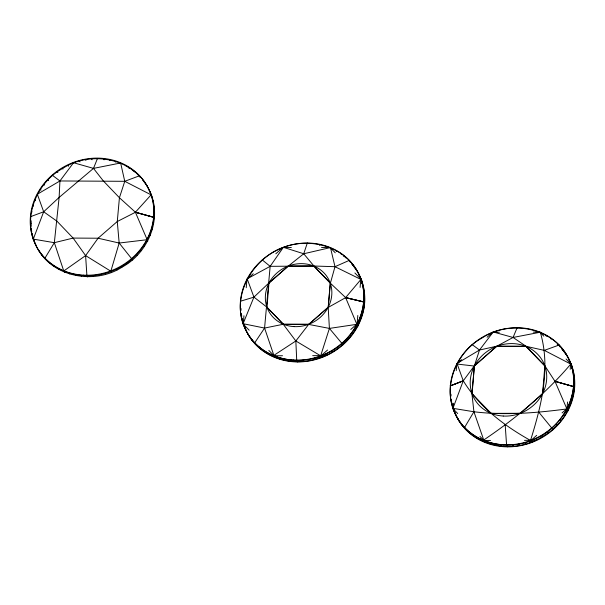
<?xml version="1.0" encoding="UTF-8"?>
<svg xmlns="http://www.w3.org/2000/svg" width="605" height="605" viewBox="0 0 605 605"><rect width="100%" height="100%" fill="white"/><g stroke="black" fill="none" stroke-linecap="round" stroke-linejoin="round"><path stroke-width="0.91" d="M364.558 303.71C364.883 293.758 363.741 283.458 358.984 274.549C373.232 304.209 355.226 340.736 326.511 353.713C300.239 366.925 263.909 360.391 248.11 334.285C261.058 357.305 290.914 366.547 315.545 359.151C340.94 352.594 361.556 330.035 364.558 303.71L363.597 301.903L345.652 297.599L330.383 283.201L313.942 266.018L303.733 253.76L283.374 247.324C251.347 258.925 229.461 298.394 245.978 330.345L243.308 323.025M569.509 360.474C555.511 327.789 510.68 318.903 482.351 337.824C455.973 351.997 441.582 387.699 455.913 415.151C470.38 447.004 514.583 455.24 542.405 436.545C568.844 422.502 583.182 386.686 568.859 359.249C583.107 388.924 565.085 425.413 536.385 438.413C508.472 452.691 468.92 443.722 455.262 413.933M35.551 244.609C49.723 277.029 94.259 285.583 122.505 266.873C148.686 252.663 163.123 217.384 149.148 189.932C134.65 158.064 90.599 150.002 62.625 168.47C36.451 182.702 22.007 217.966 35.982 245.418L34.349 241.327M111.577 272.621L110.836 271.229L119.17 243.036L117.272 221.528L119.427 197.737L124.759 181.311L120.629 162.995L93.495 168.387L73.56 162.737L59.925 180.963L59.131 197.412L54.337 242.681L44.921 258.184L45.67 259.575M31.135 226.315L31.165 220.78M149.148 189.932C163.395 219.577 145.404 256.119 116.674 269.089C90.41 282.316 54.057 275.759 38.266 249.653L38.591 250.266M359.574 275.661C347.24 247.074 311.22 236.744 283.374 247.324L270.155 266.336L264.574 328.061L274.541 357.366M243.951 315.749L243.263 324.151L249.154 330.209M246.235 287.738L246.923 279.336L253.261 273.725M357.82 315.455L357.132 323.856L350.794 329.46M360.104 287.435L360.792 279.034L354.901 272.984M358.311 322.836L358.077 325.634L355.264 328.129M361.51 283.616L361.737 280.811L360.429 279.465M453.591 403.248L453.137 408.851L457.72 413.555M456.261 370.562L456.79 364.029L461.728 359.665M474.358 366.055L472.097 393.802L491.139 413.374L520.338 413.298L542.587 393.621L544.848 365.874L525.805 346.31L496.607 346.385L474.358 366.055L456.79 364.029M567.543 402.015L567.006 408.549L562.075 412.912M570.205 369.33L570.666 363.726L566.083 359.022M568.299 407.747L568.072 410.553L565.955 412.421M571.498 368.528L571.733 365.73M530.502 440.455C541.369 405.902 550.883 368.029 540.295 332.221L513.07 337.461L496.902 346.166L474.426 365.723L463.256 380.802L450.279 385.877L463.286 380.817C479.168 406.908 504.207 425.723 530.502 440.455L531.606 442.535M244.057 325.513L243.104 323.705L253.911 297.146L269.006 282.875L288.54 265.875L303.733 253.76L330.451 247.581L334.996 266.692L330.383 283.201L328.197 307.423L329.407 328.409L320.65 355.816L321.61 357.623M567.815 411.045L554.997 381.347L545.044 366.101L526.123 346.325L513.07 337.461L493.219 331.971L479.5 350.038L474.426 365.723L471.9 393.575L473.919 411.755L484.529 442.285M303.733 253.76L307.317 243.006M455.913 415.151L452.948 408.345L463.256 380.802L457.009 363.461L479.5 350.038L496.902 346.166L526.123 346.325L544.341 350.386L570.772 364.081L571.884 366.161M32.557 235.61L34.024 240.51L33.283 239.119L43.673 211.773L59.131 197.412L93.495 168.387L97.496 158.419M513.07 337.461L517.162 327.653M566.711 408.965C535.992 412.988 504.797 415.59 473.919 411.755L464.587 427.41L465.691 429.489M357.827 326.125L356.867 324.318L329.407 328.409L308.656 324.416L283.253 324.272L264.574 328.061L254.743 342.77L255.703 344.578M64.508 272.371L63.767 270.972L85.6 255.605L98.078 238.219L117.272 221.528L135.414 212.272L153.783 217.316L154.525 218.715M273.581 355.558L295.837 340.978L308.656 324.416L328.197 307.423L345.652 297.645L363.597 301.903L345.621 297.615L360.928 279.442L334.996 266.692L313.942 266.018L270.155 266.336L247.165 278.822L253.918 297.1L266.813 307.09L283.253 324.272L295.837 340.978L320.65 355.816M110.836 271.229L85.6 255.605L73.129 238.083L56.976 221.203L43.673 211.773L37.344 194.235L59.925 180.963L124.759 181.311L151.114 194.848L135.384 212.242L147.794 241.13M483.425 440.206C515.558 418.554 545.68 393.726 570.772 364.081M43.673 211.773L30.613 216.65M253.911 297.146L240.427 301.237M275.812 253.782L282.86 247.551L291.345 247.528M327.539 350.03L321.195 355.634L312.702 355.657M324.961 354.923L322.14 357.419L318.366 357.426M487.093 337.227L492.735 332.243L499.337 332.228M536.703 435.343L531.069 440.334L524.467 440.349M534.949 439.843L532.135 442.331L529.299 442.338M554.966 381.316L573.442 386.542L554.966 381.316L573.442 386.542L574.553 388.622M334.996 266.692L349.289 260.377L350.25 262.177M450.279 385.877L463.286 380.817M124.759 181.311L139.468 175.783L140.216 177.182L135.49 172.191M544.341 350.386L559.133 345.016L560.238 347.096M33.283 239.119L54.337 242.681L73.129 238.083L98.078 238.219L119.17 243.036L147.053 239.731M321.535 247.445L330.027 247.43L335.261 252.807M533.3 332.137L539.902 332.122L543.827 336.153M282.52 355.74L274.027 355.763L268.794 350.378M278.746 357.532L274.973 357.54L273.006 355.521M490.504 440.44L483.902 440.455L479.977 436.424M487.796 442.452L484.968 442.459L483.002 440.44M452.948 408.345L473.919 411.755M243.104 323.705L264.574 328.061M135.414 212.272L153.783 217.316L135.422 212.219L119.427 197.737L103.273 180.857L93.495 168.387M128.079 167.532L129.704 168.493M472.089 344.548L479.5 350.038M52.423 175.314L59.925 180.963M134.605 171.986L130.998 168.84M343.285 255.885L344.6 256.906M262.245 259.9L270.155 266.336M345.621 297.615L356.867 324.318M561.947 348.994L566.756 355.362L566.265 354.432M351.989 264.128L356.844 270.594L356.375 269.717M142.561 179.836L146.864 185.69L149.579 190.741M329.407 328.409L341.787 343.239L342.748 345.047M119.17 243.036L132.714 260.044M538.752 412.111L551.631 427.879L552.736 429.958M245.388 329.233L248.572 335.162M563.013 349.675L563.663 350.892M572.527 369.882L573.177 371.099M573.563 375.592L574.054 376.522M573.873 381.15L574.516 382.368M550.724 338.195L551.223 339.125M545.74 335.087L546.391 336.304M572.822 392.698L573.472 393.916M571.491 398.506L571.982 399.436M569.441 403.943L570.091 405.161M563.86 414.523L564.503 415.741M560.366 419.56L560.865 420.49M556.282 424.029L556.933 425.247M547.003 432.091L547.654 433.316M541.906 435.615L542.405 436.545M536.385 438.413L537.036 439.631M524.837 442.739L525.48 443.957M518.909 444.229L519.408 445.159M512.79 444.909L513.441 446.127M507.663 446.853L506.559 444.773L505.183 424.68M500.781 444.841L501.432 446.067M494.95 444.1L495.442 445.03M489.142 442.55L489.793 443.767M478.389 438.096L479.031 439.321M473.533 435.245L474.033 436.175M468.92 431.675L469.571 432.893M451.595 403.308L452.245 404.526L451.943 402.885M461.116 423.515L461.759 424.733M457.993 419.008L458.492 419.938M360.928 279.442L361.888 281.242M353.138 264.975L353.728 266.079M362.652 285.182L363.242 286.294M363.673 290.869L364.142 291.746M345.326 256.815L345.916 257.927M363.991 296.45L364.581 297.562M340.842 253.472L341.303 254.35M335.866 250.387L336.456 251.499M362.947 307.998L363.537 309.11M361.601 313.783L362.07 314.66M359.567 319.243L360.156 320.355M319.425 244.624L319.886 245.494M353.986 329.823L354.568 330.927M350.484 334.837L350.945 335.714M346.408 339.329L346.998 340.433M337.129 347.391L337.719 348.503M332.024 350.9L332.485 351.77M326.511 353.713L327.101 354.825M314.955 358.039L315.545 359.151M309.026 359.506L309.488 360.383M302.916 360.209L303.506 361.321M297.675 361.941L296.715 360.134L295.837 340.978M290.907 360.141L291.497 361.253M285.061 359.378L285.53 360.255M279.268 357.85L279.858 358.954M268.507 353.396L269.096 354.507M263.651 350.529L264.113 351.399M259.046 346.975L259.636 348.079M241.72 318.608L242.31 319.712L242.015 318.086M251.234 338.815L251.824 339.919M146.539 185.077L146.864 185.69M143.302 180.35L143.733 181.16M151.114 194.848L151.855 196.247M152.815 200.557L153.246 201.367M153.836 206.237L154.162 206.849M154.162 211.826L154.585 212.635M126.029 165.762L126.46 166.572M153.11 223.374L153.541 224.183M151.757 229.151L152.082 229.764M115.268 161.316L115.699 162.125M149.73 234.619L150.161 235.428M109.581 159.985L109.906 160.597M103.629 159.017L104.06 159.826M144.149 245.199L144.58 246.008M140.64 250.205L140.965 250.818M91.62 158.956L92.051 159.765M136.571 254.705L137.002 255.514M85.623 159.856L85.948 160.469M79.58 161.127L80.011 161.936M127.292 262.774L127.723 263.583M122.18 266.26L122.505 266.873M68.025 165.452L68.456 166.262M116.674 269.089L117.105 269.898M62.625 168.47L62.95 169.082M57.407 171.767L57.838 172.576M105.119 273.415L105.55 274.224M99.182 274.874L99.507 275.487M48.128 179.836L48.559 180.645M93.079 275.585L93.51 276.394M44.165 184.525L44.49 185.138M87.642 276.939L86.901 275.547L85.6 255.605M40.558 189.342L40.989 190.151M81.07 275.525L81.501 276.334M75.224 274.746L75.549 275.358M34.969 199.922L35.4 200.731M69.431 273.226L69.862 274.035M33.041 205.579L33.373 206.192M31.589 211.168L32.02 211.977M58.677 268.779L59.101 269.588M53.807 265.89L54.132 266.502M30.545 222.708L30.976 223.517M49.209 262.351L49.64 263.16M30.968 228.493L31.294 229.106M31.883 233.984L32.315 234.793L32.027 233.167M41.405 254.191L41.828 255M54.337 242.681L63.767 270.972M452.502 405.365L454.052 410.424M451.345 399.602L451.648 401.244M241.274 314.01L241.72 316.453M31.445 229.923L31.732 231.541M240.971 308.444L241.07 310.297M450.952 394.173L451.05 396.018M351.876 263.962A63.049 57.233 -28 0 1 329.112 354.288A63.049 57.233 -28 0 1 242.59 320.431M241.682 315.568A63.049 57.233 -28 0 1 241.478 313.927M561.871 348.881A63.049 57.233 -28 0 1 540.303 438.572A63.049 57.233 -28 0 1 453.198 407.732M557.243 344.2A63.049 57.233 -28 0 1 558.46 345.319M268.945 283.163L266.979 307.287L283.533 324.295L308.913 324.227L328.25 307.121L330.217 283.004L313.662 265.996L288.282 266.064L268.945 283.163M503.466 444.758A63.049 57.233 -28 0 0 569.146 359.93A63.049 57.233 -28 0 0 463.09 354.175A63.049 57.233 -28 0 0 503.466 444.758M503.247 416.036A39.03 35.43 -28 0 0 543.91 363.522A39.03 35.43 -28 0 0 478.252 359.96A39.03 35.43 -28 0 0 503.247 416.036M293.591 360.066A63.049 57.233 -28 0 0 359.272 275.237A63.049 57.233 -28 0 0 253.215 269.482A63.049 57.233 -28 0 0 293.591 360.066M294.06 326.609A33.925 30.794 -28 0 0 329.4 280.962A33.925 30.794 -28 0 0 272.333 277.869A33.925 30.794 -28 0 0 294.06 326.609M83.596 275.146A63.049 57.233 -28 0 0 149.284 190.318A63.049 57.233 -28 0 0 43.22 184.563A63.049 57.233 -28 0 0 83.596 275.146"/></g></svg>
